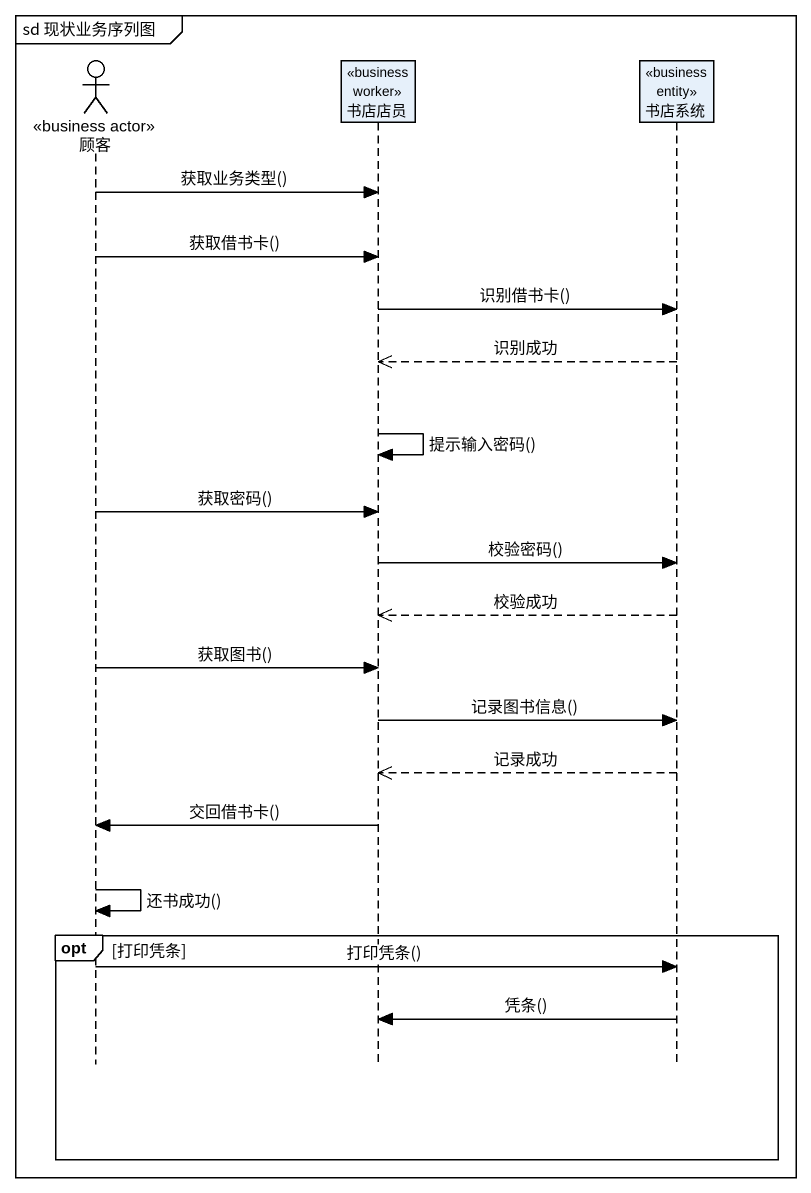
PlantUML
@startuml
mainframe sd 现状业务序列图
hide footbox
actor 顾客 <<business actor>>
participant 书店店员 <<business worker>>
participant 书店系统 <<business entity>>

顾客 -> 书店店员 : 获取业务类型()
顾客 -> 书店店员 : 获取借书卡()
书店店员 -> 书店系统 : 识别借书卡()
书店系统 -->> 书店店员 : 识别成功
书店店员 -> 书店店员 : 提示输入密码()
顾客 -> 书店店员 : 获取密码()
书店店员 -> 书店系统 : 校验密码()
书店系统 -->> 书店店员 : 校验成功
顾客 -> 书店店员 : 获取图书()
书店店员 -> 书店系统 : 记录图书信息()
书店系统 -->> 书店店员 : 记录成功
书店店员 -> 顾客 : 交回借书卡()
顾客 -> 顾客 : 还书成功()
opt 打印凭条
  顾客 -> 书店系统 : 打印凭条()
  书店系统 -> 书店店员 : 凭条()
end
@enduml
